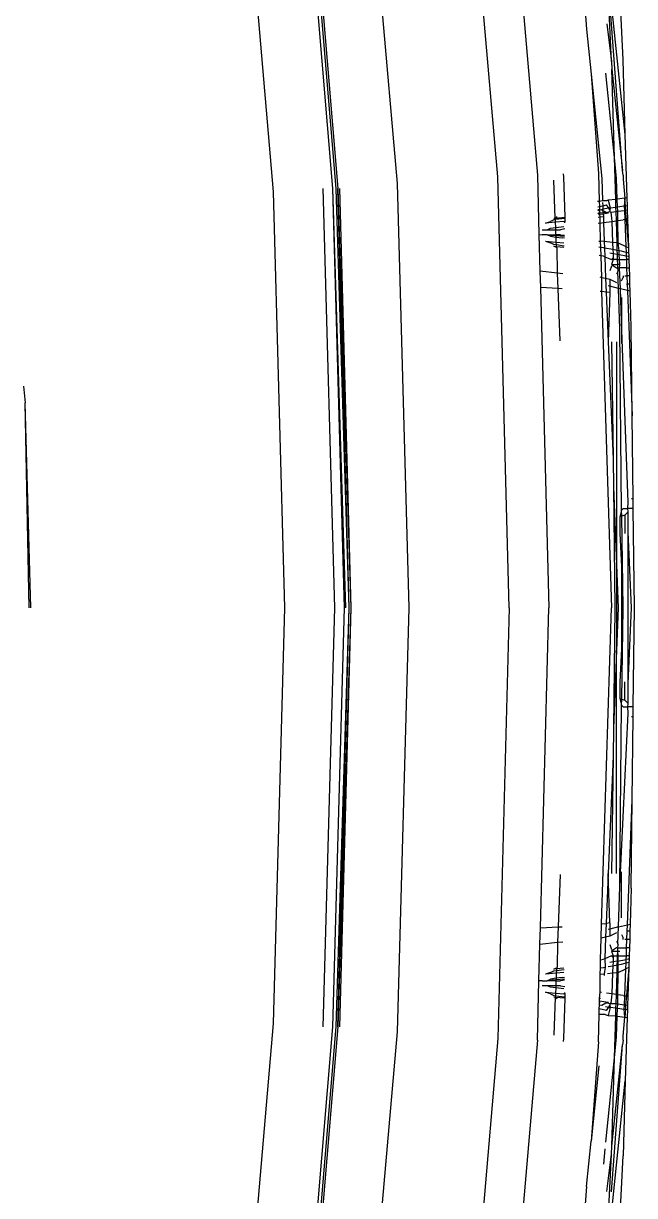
# Model space of a CAD drawing. Header units: millimetres. Extents: x -41292 to 298682, y -22072 to 33155.
# Drawn here: x 26291.7 to 26328.7, y 11898.1 to 11969.2 of the extents above; entities that cross this region are included whole.
import ezdxf

# ---------------------------------------------------------------- set-up
doc = ezdxf.new("R2010")
doc.units = ezdxf.units.MM

# ---------------------------------------------------------------- blocks, each defined once
blk = doc.blocks.new('AHSISHEUD')
for p, q in [((26947.827, 29607.95), (26945.627, 29633.55)), ((26948.027, 29633.75), (26950.227, 29608.05)), ((26951.827, 29633.95), (26953.214, 29616.91)), ((26939.527, 29632.75), (26941.727, 29607.55)), ((26937.827, 29607.25), (26935.727, 29632.25)), ((26938.027, 29607.25), (26935.927, 29632.25)), ((26936.027, 29632.25), (26938.127, 29607.25)), ((26934.227, 29607.05), (26932.127, 29631.75)), ((26955.56, 29610.512), (26954.421, 29621.236)), ((26954.72, 29614.95), (26954.421, 29621.236)), ((26955.397, 29608.329), (26954.421, 29621.236)), ((26955.42, 29615.05), (26955.102, 29621.773)), ((26954.44, 29617.215), (26954.72, 29614.95)), ((26953.214, 29616.91), (26953.49, 29614.169)), ((26954.72, 29614.95), (26954.735, 29614.482)), ((26955.56, 29610.512), (26955.42, 29615.05)), ((26953.49, 29614.169), (26954.127, 29607.85)), ((26953.49, 29614.169), (26953.927, 29608.15)), ((26954.9, 29609.116), (26954.386, 29614.234)), ((26954.735, 29614.482), (26955.397, 29608.329)), ((26954.9, 29609.116), (26954.735, 29614.482)), ((26955.679, 29606.679), (26955.56, 29610.512)), ((26955.027, 29607.85), (26954.9, 29609.116)), ((26954.978, 29606.587), (26954.9, 29609.116)), ((26948.527, 29581.85), (26947.827, 29607.95)), ((26950.227, 29608.05), (26950.323, 29604.463)), ((26951.316, 29605.458), (26951.227, 29607.75)), ((26951.827, 29607.95), (26951.811, 29608.138)), ((26951.917, 29605.513), (26951.827, 29607.95)), ((26953.927, 29608.15), (26953.978, 29606.489)), ((26954.127, 29607.85), (26954.179, 29606.512)), ((26955.071, 29606.599), (26955.027, 29607.85)), ((26955.427, 29608.05), (26955.397, 29608.329)), ((26955.427, 29608.05), (26955.436, 29607.816)), ((26955.436, 29607.816), (26955.524, 29606.659)), ((26934.927, 29581.85), (26934.227, 29607.05)), ((26937.227, 29607.25), (26937.927, 29581.85)), ((26938.627, 29581.85), (26937.827, 29607.25)), ((26938.527, 29581.85), (26937.827, 29607.25)), ((26938.827, 29581.85), (26938.027, 29607.25)), ((26938.827, 29581.85), (26938.127, 29607.25)), ((26938.127, 29607.25), (26938.927, 29581.85)), ((26938.227, 29607.25), (26938.927, 29581.85)), ((26941.727, 29607.55), (26942.427, 29581.85)), ((26953.878, 29606.478), (26953.978, 29606.489)), ((26953.978, 29606.489), (26954.179, 29606.512)), ((26953.978, 29606.489), (26953.988, 29606.162)), ((26954.179, 29606.512), (26954.46, 29606.52)), ((26954.183, 29606.394), (26954.191, 29606.203)), ((26954.527, 29606.55), (26954.46, 29606.52)), ((26954.978, 29606.587), (26954.527, 29606.55)), ((26954.527, 29606.55), (26954.627, 29606.15)), ((26955.071, 29606.599), (26954.978, 29606.587)), ((26954.993, 29606.102), (26954.978, 29606.587)), ((26955.524, 29606.659), (26955.071, 29606.599)), ((26955.087, 29606.115), (26955.071, 29606.599)), ((26955.524, 29606.659), (26955.499, 29606.168)), ((26955.679, 29606.679), (26955.524, 29606.659)), ((26955.561, 29606.176), (26955.524, 29606.659)), ((26955.694, 29606.194), (26955.679, 29606.679)), ((26953.888, 29606.142), (26953.988, 29606.162)), ((26953.994, 29605.972), (26953.894, 29605.959)), ((26953.895, 29605.923), (26953.994, 29605.972)), ((26953.9, 29605.755), (26954, 29605.768)), ((26954, 29605.768), (26953.901, 29605.722)), ((26954.003, 29605.663), (26953.927, 29605.65)), ((26953.988, 29606.162), (26954.191, 29606.203)), ((26953.988, 29606.162), (26953.994, 29605.972)), ((26953.994, 29605.972), (26954.127, 29605.95)), ((26953.994, 29605.972), (26954, 29605.768)), ((26954, 29605.768), (26954.206, 29605.795)), ((26954, 29605.768), (26954.003, 29605.663)), ((26954.21, 29605.697), (26954.003, 29605.663)), ((26954.003, 29605.663), (26954.007, 29605.523)), ((26954.198, 29605.999), (26954.127, 29605.95)), ((26954.127, 29605.95), (26954.202, 29605.913)), ((26954.191, 29606.203), (26954.427, 29606.25)), ((26954.191, 29606.203), (26954.198, 29605.999)), ((26954.563, 29606.046), (26954.198, 29605.999)), ((26954.198, 29605.999), (26954.202, 29605.913)), ((26954.202, 29605.913), (26954.389, 29605.819)), ((26954.202, 29605.913), (26954.206, 29605.795)), ((26954.206, 29605.795), (26954.389, 29605.819)), ((26954.206, 29605.795), (26954.21, 29605.697)), ((26954.527, 29605.75), (26954.21, 29605.697)), ((26954.21, 29605.697), (26954.227, 29605.55)), ((26954.389, 29605.819), (26954.447, 29605.79)), ((26954.563, 29606.046), (26954.427, 29606.25)), ((26954.447, 29605.79), (26954.627, 29605.85)), ((26954.447, 29605.79), (26954.527, 29605.75)), ((26954.641, 29606.056), (26954.563, 29606.046)), ((26954.627, 29605.95), (26954.563, 29606.046)), ((26954.627, 29606.15), (26954.641, 29606.056)), ((26954.641, 29606.056), (26954.627, 29605.95)), ((26954.627, 29605.95), (26954.627, 29605.85)), ((26954.627, 29605.85), (26954.675, 29605.819)), ((26954.993, 29606.102), (26954.641, 29606.056)), ((26954.675, 29605.819), (26955.001, 29605.86)), ((26954.675, 29605.819), (26954.727, 29605.45)), ((26955.087, 29606.115), (26954.993, 29606.102)), ((26955.001, 29605.86), (26954.993, 29606.102)), ((26955.001, 29605.86), (26955.096, 29605.872)), ((26955.018, 29605.292), (26955.001, 29605.86)), ((26955.499, 29606.168), (26955.087, 29606.115)), ((26955.096, 29605.872), (26955.087, 29606.115)), ((26955.096, 29605.872), (26955.508, 29605.924)), ((26955.115, 29605.306), (26955.096, 29605.872)), ((26955.561, 29606.176), (26955.499, 29606.168)), ((26955.499, 29606.168), (26955.508, 29605.924)), ((26955.508, 29605.924), (26955.579, 29605.933)), ((26955.508, 29605.924), (26955.53, 29605.362)), ((26955.694, 29606.194), (26955.561, 29606.176)), ((26955.579, 29605.933), (26955.561, 29606.176)), ((26955.579, 29605.933), (26955.701, 29605.948)), ((26955.622, 29605.372), (26955.579, 29605.933)), ((26955.701, 29605.948), (26955.694, 29606.194)), ((26955.719, 29605.383), (26955.701, 29605.948)), ((26950.727, 29605.15), (26951.027, 29605.25)), ((26951.326, 29605.205), (26950.727, 29605.15)), ((26951.227, 29605.35), (26951.027, 29605.25)), ((26951.027, 29604.85), (26951.338, 29604.889)), ((26951.227, 29605.45), (26951.316, 29605.458)), ((26951.319, 29605.362), (26951.227, 29605.35)), ((26951.316, 29605.458), (26951.427, 29605.55)), ((26951.316, 29605.458), (26951.917, 29605.513)), ((26951.319, 29605.362), (26951.316, 29605.458)), ((26951.914, 29605.436), (26951.319, 29605.362)), ((26951.326, 29605.205), (26951.319, 29605.362)), ((26951.827, 29605.25), (26951.326, 29605.205)), ((26951.338, 29604.889), (26951.326, 29605.205)), ((26951.338, 29604.889), (26951.827, 29604.95)), ((26951.343, 29604.75), (26951.338, 29604.889)), ((26951.827, 29605.25), (26951.906, 29605.26)), ((26951.902, 29605.159), (26951.906, 29605.26)), ((26951.906, 29605.26), (26951.914, 29605.436)), ((26951.914, 29605.436), (26951.917, 29605.513)), ((26953.908, 29605.51), (26954.007, 29605.523)), ((26954.007, 29605.147), (26953.919, 29605.132)), ((26954.007, 29605.523), (26954.227, 29605.55)), ((26954.007, 29605.523), (26954.007, 29605.147)), ((26954.007, 29605.147), (26954.23, 29605.179)), ((26954.007, 29605.147), (26954.027, 29604.05)), ((26954.227, 29605.55), (26954.23, 29605.179)), ((26954.23, 29605.179), (26954.736, 29605.251)), ((26954.23, 29605.179), (26954.274, 29604.028)), ((26954.727, 29605.45), (26954.736, 29605.251)), ((26954.736, 29605.251), (26955.018, 29605.292)), ((26954.736, 29605.251), (26954.788, 29603.981)), ((26955.018, 29605.292), (26955.115, 29605.306)), ((26955.059, 29603.956), (26955.018, 29605.292)), ((26955.115, 29605.306), (26955.427, 29605.35)), ((26955.127, 29603.95), (26955.115, 29605.306)), ((26955.53, 29605.362), (26955.427, 29605.35)), ((26955.622, 29605.372), (26955.53, 29605.362)), ((26955.53, 29605.362), (26955.592, 29603.736)), ((26955.719, 29605.383), (26955.622, 29605.372)), ((26955.772, 29603.653), (26955.622, 29605.372)), ((26955.772, 29603.653), (26955.719, 29605.383)), ((26950.323, 29604.463), (26950.527, 29604.45)), ((26950.323, 29604.463), (26950.383, 29602.234)), ((26950.527, 29604.75), (26950.827, 29604.75)), ((26950.827, 29604.45), (26950.527, 29604.45)), ((26950.827, 29604.75), (26951.027, 29604.85)), ((26950.827, 29604.75), (26951.343, 29604.75)), ((26950.87, 29604.429), (26950.827, 29604.45)), ((26951.355, 29604.45), (26950.87, 29604.429)), ((26951.027, 29604.35), (26950.87, 29604.429)), ((26950.87, 29604.429), (26951.357, 29604.398)), ((26951.027, 29604.35), (26951.36, 29604.303)), ((26951.343, 29604.75), (26951.627, 29604.75)), ((26951.355, 29604.45), (26951.343, 29604.75)), ((26951.627, 29604.45), (26951.355, 29604.45)), ((26951.357, 29604.398), (26951.355, 29604.45)), ((26951.357, 29604.398), (26951.869, 29604.366)), ((26951.36, 29604.303), (26951.357, 29604.398)), ((26951.36, 29604.303), (26951.727, 29604.25)), ((26951.372, 29603.992), (26951.36, 29604.303)), ((26951.887, 29604.794), (26951.627, 29604.75)), ((26951.627, 29604.45), (26951.871, 29604.41)), ((26951.863, 29604.23), (26951.727, 29604.25)), ((26950.727, 29604.05), (26951.027, 29603.95)), ((26950.727, 29604.05), (26951.372, 29603.992)), ((26951.227, 29603.85), (26951.027, 29603.95)), ((26951.379, 29603.829), (26951.227, 29603.85)), ((26951.227, 29603.75), (26951.382, 29603.736)), ((26951.385, 29603.672), (26951.227, 29603.75)), ((26951.372, 29603.992), (26951.827, 29603.95)), ((26951.379, 29603.829), (26951.372, 29603.992)), ((26951.844, 29603.762), (26951.379, 29603.829)), ((26951.382, 29603.736), (26951.379, 29603.829)), ((26951.382, 29603.736), (26951.841, 29603.694)), ((26951.385, 29603.672), (26951.382, 29603.736)), ((26951.427, 29603.65), (26951.385, 29603.672)), ((26951.445, 29602.122), (26951.427, 29603.65)), ((26953.952, 29604.063), (26954.027, 29604.05)), ((26954.064, 29603.671), (26953.963, 29603.683)), ((26954.274, 29604.028), (26954.027, 29604.05)), ((26954.027, 29604.05), (26954.064, 29603.671)), ((26954.227, 29603.65), (26954.064, 29603.671)), ((26954.064, 29603.671), (26954.079, 29603.174)), ((26954.289, 29603.639), (26954.227, 29603.65)), ((26954.788, 29603.981), (26954.274, 29604.028)), ((26954.274, 29604.028), (26954.289, 29603.639)), ((26954.807, 29603.545), (26954.289, 29603.639)), ((26954.289, 29603.639), (26954.309, 29603.117)), ((26954.788, 29603.981), (26954.807, 29603.545)), ((26955.059, 29603.956), (26954.788, 29603.981)), ((26954.807, 29603.545), (26954.816, 29603.316)), ((26955.074, 29603.496), (26954.807, 29603.545)), ((26955.127, 29603.95), (26955.059, 29603.956)), ((26955.074, 29603.496), (26955.059, 29603.956)), ((26955.179, 29603.477), (26955.074, 29603.496)), ((26955.081, 29603.268), (26955.074, 29603.496)), ((26955.179, 29603.477), (26955.127, 29603.95)), ((26955.127, 29603.95), (26955.592, 29603.736)), ((26955.327, 29603.45), (26955.179, 29603.477)), ((26955.187, 29603.249), (26955.179, 29603.477)), ((26955.592, 29603.736), (26955.772, 29603.653)), ((26955.592, 29603.736), (26955.606, 29603.374)), ((26955.782, 29603.326), (26955.772, 29603.653)), ((26954.079, 29603.174), (26953.978, 29603.19)), ((26954.227, 29603.15), (26954.079, 29603.174)), ((26954.079, 29603.174), (26954.119, 29601.863)), ((26954.227, 29603.15), (26954.309, 29603.117)), ((26954.309, 29603.117), (26954.727, 29602.95)), ((26954.309, 29603.117), (26954.36, 29601.81)), ((26954.627, 29603.35), (26954.816, 29603.316)), ((26954.727, 29602.95), (26954.827, 29603.05)), ((26954.827, 29602.95), (26954.727, 29602.95)), ((26954.827, 29602.95), (26954.727, 29602.65)), ((26954.816, 29603.316), (26955.081, 29603.268)), ((26954.816, 29603.316), (26954.827, 29603.05)), ((26954.827, 29603.05), (26954.827, 29602.95)), ((26955.091, 29602.95), (26954.827, 29602.95)), ((26955.081, 29603.268), (26955.187, 29603.249)), ((26955.091, 29602.95), (26955.081, 29603.268)), ((26955.1, 29602.65), (26955.091, 29602.95)), ((26955.091, 29602.95), (26955.197, 29602.95)), ((26955.187, 29603.249), (26955.614, 29603.171)), ((26955.197, 29602.95), (26955.187, 29603.249)), ((26955.197, 29602.95), (26955.622, 29602.95)), ((26955.227, 29602.65), (26955.197, 29602.95)), ((26955.606, 29603.374), (26955.327, 29603.45)), ((26955.782, 29603.326), (26955.606, 29603.374)), ((26955.606, 29603.374), (26955.614, 29603.171)), ((26955.614, 29603.171), (26955.727, 29603.15)), ((26955.614, 29603.171), (26955.622, 29602.95)), ((26955.622, 29602.95), (26955.641, 29602.45)), ((26955.794, 29602.95), (26955.622, 29602.95)), ((26955.727, 29603.15), (26955.788, 29603.135)), ((26955.785, 29603.219), (26955.782, 29603.326)), ((26955.788, 29603.135), (26955.785, 29603.219)), ((26955.794, 29602.95), (26955.788, 29603.135)), ((26955.809, 29602.45), (26955.794, 29602.95)), ((26951.445, 29602.122), (26950.383, 29602.234)), ((26950.383, 29602.234), (26950.427, 29601.25)), ((26951.774, 29602.087), (26951.445, 29602.122)), ((26951.481, 29601.192), (26951.445, 29602.122)), ((26954.727, 29602.55), (26954.627, 29602.25)), ((26954.727, 29602.65), (26955.027, 29602.45)), ((26954.727, 29602.65), (26955.1, 29602.65)), ((26955.027, 29602.45), (26955.106, 29602.45)), ((26955.113, 29602.222), (26955.027, 29602.05)), ((26955.227, 29602.65), (26955.1, 29602.65)), ((26955.106, 29602.45), (26955.1, 29602.65)), ((26955.106, 29602.45), (26955.214, 29602.45)), ((26955.127, 29602.25), (26955.106, 29602.45)), ((26955.127, 29602.25), (26955.113, 29602.222)), ((26955.145, 29601.196), (26955.113, 29602.222)), ((26955.214, 29602.45), (26955.227, 29602.65)), ((26955.259, 29601.167), (26955.214, 29602.45)), ((26955.641, 29602.45), (26955.214, 29602.45)), ((26955.641, 29602.45), (26955.809, 29602.45)), ((26955.641, 29602.45), (26955.66, 29601.95)), ((26955.824, 29601.95), (26955.809, 29602.45)), ((26954.018, 29601.886), (26954.119, 29601.863)), ((26954.119, 29601.863), (26954.117, 29601.007)), ((26954.119, 29601.863), (26954.36, 29601.81)), ((26954.36, 29601.81), (26954.627, 29601.75)), ((26954.36, 29601.81), (26954.392, 29600.976)), ((26954.627, 29601.325), (26954.527, 29601.35)), ((26954.627, 29601.75), (26955.027, 29601.55)), ((26954.627, 29601.75), (26954.627, 29601.325)), ((26955.327, 29601.65), (26955.427, 29601.85)), ((26955.427, 29601.95), (26955.427, 29601.85)), ((26955.527, 29601.95), (26955.66, 29601.95)), ((26955.627, 29601.45), (26955.679, 29601.45)), ((26955.66, 29601.95), (26955.679, 29601.45)), ((26955.824, 29601.95), (26955.66, 29601.95)), ((26955.679, 29601.45), (26955.694, 29601.059)), ((26955.827, 29601.45), (26955.679, 29601.45)), ((26955.827, 29601.45), (26955.824, 29601.95)), ((26955.853, 29601.019), (26955.827, 29601.45)), ((26951.481, 29601.192), (26950.427, 29601.25)), ((26950.427, 29601.25), (26950.927, 29581.85)), ((26951.736, 29601.178), (26951.481, 29601.192)), ((26951.603, 29598.012), (26951.481, 29601.192)), ((26954.117, 29601.007), (26954.044, 29601.015)), ((26954.117, 29601.007), (26954.727, 29581.85)), ((26954.392, 29600.976), (26954.145, 29601.004)), ((26954.627, 29600.95), (26954.392, 29600.976)), ((26954.392, 29600.976), (26954.527, 29597.95)), ((26954.627, 29600.95), (26954.527, 29597.95)), ((26954.627, 29601.325), (26954.627, 29600.95)), ((26955.145, 29601.196), (26954.627, 29601.325)), ((26955.259, 29601.167), (26955.145, 29601.196)), ((26955.22, 29598.75), (26955.145, 29601.196)), ((26955.327, 29599.183), (26955.259, 29601.167)), ((26955.694, 29601.059), (26955.259, 29601.167)), ((26955.327, 29600.65), (26955.327, 29599.183)), ((26955.853, 29601.019), (26955.694, 29601.059)), ((26955.694, 29601.059), (26955.983, 29593.481)), ((26955.92, 29598.85), (26955.853, 29601.019)), ((26955.327, 29587.75), (26955.22, 29598.75)), ((26955.327, 29599.183), (26955.327, 29597.85)), ((26955.727, 29588.25), (26955.327, 29599.183)), ((26955.983, 29593.481), (26955.92, 29598.85)), ((26954.527, 29597.95), (26954.827, 29590.85)), ((26954.727, 29597.95), (26954.827, 29590.85)), ((26955.027, 29597.95), (26955.027, 29584.45)), ((26919.074, 29595.262), (26919.184, 29594.253)), ((26919.52, 29581.85), (26919.184, 29594.253)), ((26919.427, 29581.85), (26919.184, 29594.253)), ((26956.027, 29588.45), (26955.983, 29593.481)), ((26954.827, 29590.85), (26954.846, 29589.163)), ((26954.846, 29589.163), (26954.927, 29581.85)), ((26954.846, 29589.163), (26955.027, 29584.45)), ((26955.427, 29587.85), (26955.327, 29587.75)), ((26955.427, 29587.85), (26955.72, 29587.85)), ((26955.72, 29587.85), (26955.727, 29588.25)), ((26955.727, 29587.65), (26955.72, 29587.85)), ((26956.027, 29587.85), (26955.72, 29587.85)), ((26956.027, 29588.45), (26955.927, 29588.45)), ((26956.027, 29587.85), (26956.027, 29588.45)), ((26956.12, 29581.85), (26956.027, 29587.85)), ((26955.327, 29587.75), (26955.227, 29587.35)), ((26955.355, 29587.393), (26955.227, 29587.35)), ((26955.227, 29587.35), (26955.227, 29586.35)), ((26955.355, 29587.393), (26955.327, 29587.75)), ((26955.527, 29587.45), (26955.355, 29587.393)), ((26955.42, 29581.85), (26955.355, 29587.393)), ((26955.527, 29587.45), (26955.727, 29587.65)), ((26955.527, 29587.45), (26955.527, 29586.35)), ((26955.727, 29586.45), (26955.727, 29587.65)), ((26955.927, 29581.85), (26955.727, 29586.45)), ((26955.727, 29577.25), (26955.727, 29586.45)), ((26955.227, 29586.35), (26955.327, 29584.35)), ((26955.027, 29584.45), (26955.127, 29581.85)), ((26955.027, 29584.45), (26955.027, 29579.25)), ((26955.327, 29584.35), (26955.327, 29579.35)), ((26934.227, 29556.65), (26934.927, 29581.85)), ((26937.927, 29581.85), (26937.227, 29556.45)), ((26937.827, 29556.45), (26938.527, 29581.85)), ((26938.027, 29556.45), (26938.827, 29581.85)), ((26938.127, 29556.45), (26938.827, 29581.85)), ((26938.927, 29581.85), (26938.127, 29556.45)), ((26938.927, 29581.85), (26938.227, 29556.45)), ((26942.427, 29581.85), (26941.727, 29556.15)), ((26948.527, 29581.85), (26947.827, 29555.75)), ((26950.427, 29562.45), (26950.927, 29581.85)), ((26954.117, 29562.694), (26954.727, 29581.85)), ((26954.927, 29581.85), (26954.846, 29574.538)), ((26955.127, 29581.85), (26955.027, 29579.25)), ((26955.355, 29576.308), (26955.42, 29581.85)), ((26955.727, 29577.25), (26955.927, 29581.85)), ((26956.027, 29575.85), (26956.12, 29581.85)), ((26955.327, 29579.35), (26955.227, 29577.35)), ((26955.027, 29579.25), (26954.846, 29574.538)), ((26955.027, 29565.75), (26955.027, 29579.25)), ((26955.227, 29577.35), (26955.227, 29576.35)), ((26955.527, 29576.25), (26955.527, 29577.35)), ((26955.727, 29576.05), (26955.727, 29577.25)), ((26955.22, 29564.95), (26955.327, 29575.95)), ((26955.227, 29576.35), (26955.327, 29575.95)), ((26955.227, 29576.35), (26955.355, 29576.308)), ((26955.327, 29575.95), (26955.355, 29576.308)), ((26955.327, 29575.95), (26955.427, 29575.85)), ((26955.355, 29576.308), (26955.527, 29576.25)), ((26955.427, 29575.85), (26955.72, 29575.85)), ((26955.527, 29576.25), (26955.727, 29576.05)), ((26955.72, 29575.85), (26955.727, 29576.05)), ((26955.727, 29575.45), (26955.72, 29575.85)), ((26956.027, 29575.85), (26955.72, 29575.85)), ((26956.027, 29575.25), (26956.027, 29575.85)), ((26955.22, 29564.95), (26955.727, 29575.45)), ((26955.927, 29575.25), (26956.027, 29575.25)), ((26955.983, 29570.219), (26956.027, 29575.25)), ((26954.846, 29574.538), (26954.827, 29572.85)), ((26954.827, 29572.85), (26954.527, 29565.75)), ((26954.827, 29572.85), (26954.727, 29565.75)), ((26955.694, 29562.642), (26955.983, 29570.219)), ((26955.92, 29564.85), (26955.983, 29570.219)), ((26955.327, 29563.05), (26955.327, 29565.85)), ((26951.603, 29565.688), (26951.481, 29562.509)), ((26954.527, 29565.75), (26954.392, 29562.724)), ((26954.627, 29562.75), (26954.527, 29565.75)), ((26955.145, 29562.505), (26955.22, 29564.95)), ((26955.92, 29564.85), (26955.853, 29562.682)), ((26950.383, 29561.467), (26950.427, 29562.45)), ((26950.427, 29562.45), (26951.481, 29562.509)), ((26951.481, 29562.509), (26951.445, 29561.578)), ((26951.481, 29562.509), (26951.736, 29562.523)), ((26954.094, 29561.832), (26954.117, 29562.694)), ((26954.117, 29562.694), (26954.392, 29562.724)), ((26954.392, 29562.724), (26954.36, 29561.891)), ((26954.627, 29562.75), (26954.392, 29562.724)), ((26954.627, 29562.375), (26954.527, 29562.35)), ((26954.627, 29562.75), (26954.627, 29562.375)), ((26955.145, 29562.505), (26954.627, 29562.375)), ((26954.627, 29562.375), (26954.627, 29561.95)), ((26955.113, 29561.479), (26955.145, 29562.505)), ((26955.145, 29562.505), (26955.694, 29562.642)), ((26955.679, 29562.25), (26955.694, 29562.642)), ((26955.694, 29562.642), (26955.853, 29562.682)), ((26955.853, 29562.682), (26955.827, 29562.25)), ((26950.383, 29561.467), (26951.445, 29561.578)), ((26951.445, 29561.578), (26951.427, 29560.05)), ((26951.445, 29561.578), (26951.774, 29561.613)), ((26954.06, 29560.524), (26954.094, 29561.832)), ((26954.36, 29561.891), (26954.094, 29561.832)), ((26954.36, 29561.891), (26954.309, 29560.583)), ((26954.627, 29561.95), (26954.36, 29561.891)), ((26955.027, 29562.15), (26954.627, 29561.95)), ((26955.027, 29561.65), (26955.113, 29561.479)), ((26955.327, 29562.05), (26955.427, 29561.85)), ((26955.427, 29561.75), (26955.427, 29561.85)), ((26955.66, 29561.75), (26955.527, 29561.75)), ((26955.679, 29562.25), (26955.627, 29562.25)), ((26955.641, 29561.25), (26955.66, 29561.75)), ((26955.66, 29561.75), (26955.679, 29562.25)), ((26955.824, 29561.75), (26955.66, 29561.75)), ((26955.827, 29562.25), (26955.679, 29562.25)), ((26955.824, 29561.75), (26955.809, 29561.25)), ((26955.827, 29562.25), (26955.824, 29561.75)), ((26950.323, 29559.238), (26950.383, 29561.467)), ((26954.627, 29561.45), (26954.727, 29561.15)), ((26955.027, 29561.25), (26954.727, 29561.05)), ((26954.727, 29561.05), (26954.827, 29560.75)), ((26954.727, 29561.05), (26955.1, 29561.05)), ((26955.106, 29561.25), (26955.027, 29561.25)), ((26955.091, 29560.75), (26955.1, 29561.05)), ((26955.1, 29561.05), (26955.106, 29561.25)), ((26955.1, 29561.05), (26955.227, 29561.05)), ((26955.127, 29560.75), (26955.1, 29561.05)), ((26955.106, 29561.25), (26955.127, 29561.45)), ((26955.106, 29561.25), (26955.641, 29561.25)), ((26955.113, 29561.479), (26955.127, 29561.45)), ((26955.622, 29560.75), (26955.641, 29561.25)), ((26955.809, 29561.25), (26955.641, 29561.25)), ((26955.809, 29561.25), (26955.794, 29560.75)), ((26954.046, 29560.028), (26954.06, 29560.524)), ((26954.06, 29560.524), (26954.227, 29560.55)), ((26954.309, 29560.583), (26954.227, 29560.55)), ((26954.727, 29560.75), (26954.309, 29560.583)), ((26954.309, 29560.583), (26954.344, 29560.071)), ((26954.51, 29560.102), (26954.807, 29560.156)), ((26954.816, 29560.385), (26954.627, 29560.35)), ((26954.727, 29560.75), (26954.827, 29560.75)), ((26954.827, 29560.65), (26954.727, 29560.75)), ((26954.807, 29560.156), (26954.788, 29559.719)), ((26954.816, 29560.385), (26954.807, 29560.156)), ((26954.807, 29560.156), (26955.074, 29560.204)), ((26954.827, 29560.65), (26954.816, 29560.385)), ((26955.081, 29560.433), (26954.816, 29560.385)), ((26954.827, 29560.75), (26955.091, 29560.75)), ((26954.827, 29560.75), (26954.827, 29560.65)), ((26955.059, 29559.744), (26955.074, 29560.204)), ((26955.074, 29560.204), (26955.081, 29560.433)), ((26955.074, 29560.204), (26955.327, 29560.25)), ((26955.081, 29560.433), (26955.091, 29560.75)), ((26955.081, 29560.433), (26955.614, 29560.53)), ((26955.091, 29560.75), (26955.127, 29560.75)), ((26955.127, 29559.75), (26955.127, 29560.75)), ((26955.127, 29560.75), (26955.622, 29560.75)), ((26955.327, 29560.25), (26955.606, 29560.326)), ((26955.592, 29559.965), (26955.606, 29560.326)), ((26955.606, 29560.326), (26955.614, 29560.53)), ((26955.606, 29560.326), (26955.782, 29560.374)), ((26955.614, 29560.53), (26955.622, 29560.75)), ((26955.727, 29560.55), (26955.614, 29560.53)), ((26955.794, 29560.75), (26955.622, 29560.75)), ((26955.788, 29560.565), (26955.727, 29560.55)), ((26955.782, 29560.374), (26955.772, 29560.048)), ((26955.785, 29560.481), (26955.782, 29560.374)), ((26955.788, 29560.565), (26955.785, 29560.481)), ((26955.794, 29560.75), (26955.788, 29560.565)), ((26951.027, 29559.75), (26950.727, 29559.65)), ((26951.372, 29559.709), (26950.727, 29559.65)), ((26951.027, 29559.75), (26951.227, 29559.85)), ((26951.227, 29559.95), (26951.385, 29560.029)), ((26951.382, 29559.964), (26951.227, 29559.95)), ((26951.227, 29559.85), (26951.379, 29559.872)), ((26951.372, 29559.709), (26951.36, 29559.398)), ((26951.727, 29559.45), (26951.36, 29559.398)), ((26951.379, 29559.872), (26951.372, 29559.709)), ((26951.827, 29559.75), (26951.372, 29559.709)), ((26951.382, 29559.964), (26951.379, 29559.872)), ((26951.379, 29559.872), (26951.844, 29559.938)), ((26951.385, 29560.029), (26951.382, 29559.964)), ((26951.841, 29560.006), (26951.382, 29559.964)), ((26951.385, 29560.029), (26951.427, 29560.05)), ((26951.727, 29559.45), (26951.863, 29559.471)), ((26954.027, 29558.55), (26954.036, 29559.651)), ((26954.036, 29559.651), (26954.046, 29560.028)), ((26954.036, 29559.651), (26954.285, 29559.674)), ((26954.046, 29560.028), (26954.227, 29560.05)), ((26954.227, 29560.05), (26954.344, 29560.071)), ((26954.285, 29559.674), (26954.27, 29559.572)), ((26954.344, 29560.071), (26954.285, 29559.674)), ((26954.486, 29559.692), (26954.788, 29559.719)), ((26954.788, 29559.719), (26954.736, 29558.449)), ((26954.788, 29559.719), (26955.059, 29559.744)), ((26955.018, 29558.409), (26955.059, 29559.744)), ((26955.059, 29559.744), (26955.127, 29559.75)), ((26955.115, 29558.395), (26955.127, 29559.75)), ((26955.127, 29559.75), (26955.592, 29559.965)), ((26955.53, 29558.339), (26955.592, 29559.965)), ((26955.772, 29560.048), (26955.592, 29559.965)), ((26955.772, 29560.048), (26955.622, 29558.329)), ((26955.772, 29560.048), (26955.719, 29558.318)), ((26950.227, 29555.65), (26950.323, 29559.238)), ((26950.527, 29559.25), (26950.323, 29559.238)), ((26950.527, 29559.25), (26950.827, 29559.25)), ((26950.827, 29558.95), (26950.527, 29558.95)), ((26950.827, 29559.25), (26950.87, 29559.272)), ((26951.027, 29558.85), (26950.827, 29558.95)), ((26951.343, 29558.95), (26950.827, 29558.95)), ((26950.87, 29559.272), (26951.027, 29559.35)), ((26951.357, 29559.302), (26950.87, 29559.272)), ((26950.87, 29559.272), (26951.355, 29559.25)), ((26951.36, 29559.398), (26951.027, 29559.35)), ((26951.338, 29558.811), (26951.027, 29558.85)), ((26951.338, 29558.811), (26951.326, 29558.496)), ((26951.343, 29558.95), (26951.338, 29558.811)), ((26951.827, 29558.75), (26951.338, 29558.811)), ((26951.355, 29559.25), (26951.343, 29558.95)), ((26951.627, 29558.95), (26951.343, 29558.95)), ((26951.357, 29559.302), (26951.355, 29559.25)), ((26951.355, 29559.25), (26951.627, 29559.25)), ((26951.36, 29559.398), (26951.357, 29559.302)), ((26951.869, 29559.334), (26951.357, 29559.302)), ((26951.871, 29559.291), (26951.627, 29559.25)), ((26951.627, 29558.95), (26951.887, 29558.907)), ((26951.027, 29558.45), (26950.727, 29558.55)), ((26950.727, 29558.55), (26951.326, 29558.496)), ((26951.027, 29558.45), (26951.227, 29558.35)), ((26951.227, 29558.35), (26951.319, 29558.339)), ((26951.316, 29558.242), (26951.227, 29558.25)), ((26951.316, 29558.242), (26951.227, 29555.95)), ((26951.319, 29558.339), (26951.316, 29558.242)), ((26951.917, 29558.188), (26951.316, 29558.242)), ((26951.427, 29558.15), (26951.316, 29558.242)), ((26951.326, 29558.496), (26951.319, 29558.339)), ((26951.319, 29558.339), (26951.914, 29558.264)), ((26951.326, 29558.496), (26951.827, 29558.45)), ((26951.906, 29558.44), (26951.827, 29558.45)), ((26951.827, 29555.75), (26951.917, 29558.188)), ((26951.906, 29558.44), (26951.902, 29558.542)), ((26951.914, 29558.264), (26951.906, 29558.44)), ((26951.917, 29558.188), (26951.914, 29558.264)), ((26953.992, 29557.967), (26953.994, 29558.039)), ((26953.994, 29558.039), (26953.997, 29558.179)), ((26953.994, 29558.039), (26954.527, 29557.95)), ((26953.997, 29558.179), (26954.027, 29558.55)), ((26954.064, 29558.171), (26953.997, 29558.179)), ((26954.118, 29558.537), (26954.027, 29558.55)), ((26954.736, 29558.449), (26954.415, 29558.495)), ((26954.727, 29558.25), (26954.675, 29557.882)), ((26954.736, 29558.449), (26954.727, 29558.25)), ((26955.018, 29558.409), (26954.736, 29558.449)), ((26955.001, 29557.841), (26955.018, 29558.409)), ((26955.115, 29558.395), (26955.018, 29558.409)), ((26955.096, 29557.829), (26955.115, 29558.395)), ((26955.427, 29558.35), (26955.115, 29558.395)), ((26955.427, 29558.35), (26955.53, 29558.339)), ((26955.508, 29557.777), (26955.53, 29558.339)), ((26955.53, 29558.339), (26955.622, 29558.329)), ((26955.622, 29558.329), (26955.579, 29557.768)), ((26955.622, 29558.329), (26955.719, 29558.318)), ((26955.719, 29558.318), (26955.701, 29557.753)), ((26953.972, 29557.212), (26953.98, 29557.54)), ((26953.98, 29557.54), (26953.986, 29557.767)), ((26954.427, 29557.45), (26953.98, 29557.54)), ((26953.986, 29557.767), (26953.991, 29557.933)), ((26954.127, 29557.75), (26953.986, 29557.767)), ((26953.991, 29557.933), (26953.992, 29557.967)), ((26954.029, 29557.928), (26953.991, 29557.933)), ((26953.992, 29557.967), (26954.034, 29557.962)), ((26954.378, 29557.883), (26954.127, 29557.75)), ((26954.366, 29557.68), (26954.563, 29557.654)), ((26954.447, 29557.91), (26954.378, 29557.883)), ((26954.38, 29557.919), (26954.447, 29557.91)), ((26954.427, 29557.45), (26954.563, 29557.654)), ((26954.527, 29557.95), (26954.447, 29557.91)), ((26954.627, 29557.85), (26954.447, 29557.91)), ((26954.627, 29557.55), (26954.527, 29557.15)), ((26954.563, 29557.654), (26954.627, 29557.75)), ((26954.563, 29557.654), (26954.641, 29557.644)), ((26954.675, 29557.882), (26954.627, 29557.85)), ((26954.67, 29557.846), (26954.627, 29557.85)), ((26954.627, 29557.85), (26954.627, 29557.75)), ((26954.627, 29557.75), (26954.641, 29557.644)), ((26954.641, 29557.644), (26954.627, 29557.55)), ((26954.641, 29557.644), (26954.993, 29557.598)), ((26955.001, 29557.841), (26954.67, 29557.846)), ((26954.978, 29557.113), (26954.993, 29557.598)), ((26954.993, 29557.598), (26955.001, 29557.841)), ((26954.993, 29557.598), (26955.087, 29557.586)), ((26955.096, 29557.829), (26955.001, 29557.841)), ((26955.071, 29557.101), (26955.087, 29557.586)), ((26955.087, 29557.586), (26955.096, 29557.829)), ((26955.087, 29557.586), (26955.499, 29557.532)), ((26955.508, 29557.777), (26955.096, 29557.829)), ((26955.499, 29557.532), (26955.508, 29557.777)), ((26955.524, 29557.042), (26955.499, 29557.532)), ((26955.499, 29557.532), (26955.561, 29557.524)), ((26955.579, 29557.768), (26955.508, 29557.777)), ((26955.561, 29557.524), (26955.524, 29557.042)), ((26955.579, 29557.768), (26955.561, 29557.524)), ((26955.561, 29557.524), (26955.694, 29557.507)), ((26955.701, 29557.753), (26955.579, 29557.768)), ((26955.694, 29557.507), (26955.679, 29557.022)), ((26955.701, 29557.753), (26955.694, 29557.507)), ((26932.127, 29531.95), (26934.227, 29556.65)), ((26953.927, 29555.55), (26953.972, 29557.212)), ((26954.337, 29557.197), (26953.972, 29557.212)), ((26954.337, 29557.197), (26954.527, 29557.15)), ((26954.527, 29557.15), (26954.978, 29557.113)), ((26954.9, 29554.585), (26954.978, 29557.113)), ((26954.978, 29557.113), (26955.071, 29557.101)), ((26955.027, 29555.85), (26955.071, 29557.101)), ((26955.071, 29557.101), (26955.524, 29557.042)), ((26955.436, 29555.885), (26955.524, 29557.042)), ((26955.524, 29557.042), (26955.679, 29557.022)), ((26955.679, 29557.022), (26955.56, 29553.189)), ((26935.727, 29531.45), (26937.827, 29556.45)), ((26935.927, 29531.45), (26938.027, 29556.45)), ((26938.127, 29556.45), (26936.027, 29531.45)), ((26941.727, 29556.15), (26939.527, 29530.95)), ((26947.827, 29555.75), (26945.627, 29530.15)), ((26950.227, 29555.65), (26948.027, 29529.95)), ((26951.811, 29555.562), (26951.827, 29555.75)), ((26953.927, 29555.55), (26953.49, 29549.531)), ((26954.72, 29546.456), (26955.397, 29555.371)), ((26954.735, 29549.219), (26955.397, 29555.371)), ((26954.9, 29554.585), (26955.027, 29555.85)), ((26955.427, 29555.65), (26955.397, 29555.371)), ((26955.427, 29555.65), (26955.436, 29555.885)), ((26954.386, 29549.467), (26954.9, 29554.585)), ((26954.735, 29549.219), (26954.9, 29554.585)), ((26953.95, 29554.094), (26953.49, 29549.531)), ((26954.72, 29545.13), (26955.56, 29553.189)), ((26955.56, 29553.189), (26955.42, 29548.65)), ((26953.214, 29546.79), (26953.49, 29549.531)), ((26954.253, 29548.139), (26954.346, 29549.066)), ((26954.72, 29548.75), (26954.735, 29549.219)), ((26954.421, 29542.465), (26954.72, 29548.75)), ((26954.44, 29546.485), (26954.72, 29548.75)), ((26955.102, 29541.927), (26955.42, 29548.65)), ((26953.214, 29546.79), (26951.827, 29529.75))]:
    blk.add_line(p, q)

msp = doc.modelspace()

# ---------------------------------------------------------------- block references
msp.add_blockref('AHSISHEUD', (-627.372, -17648.087))

doc.saveas('drawing.dxf')
